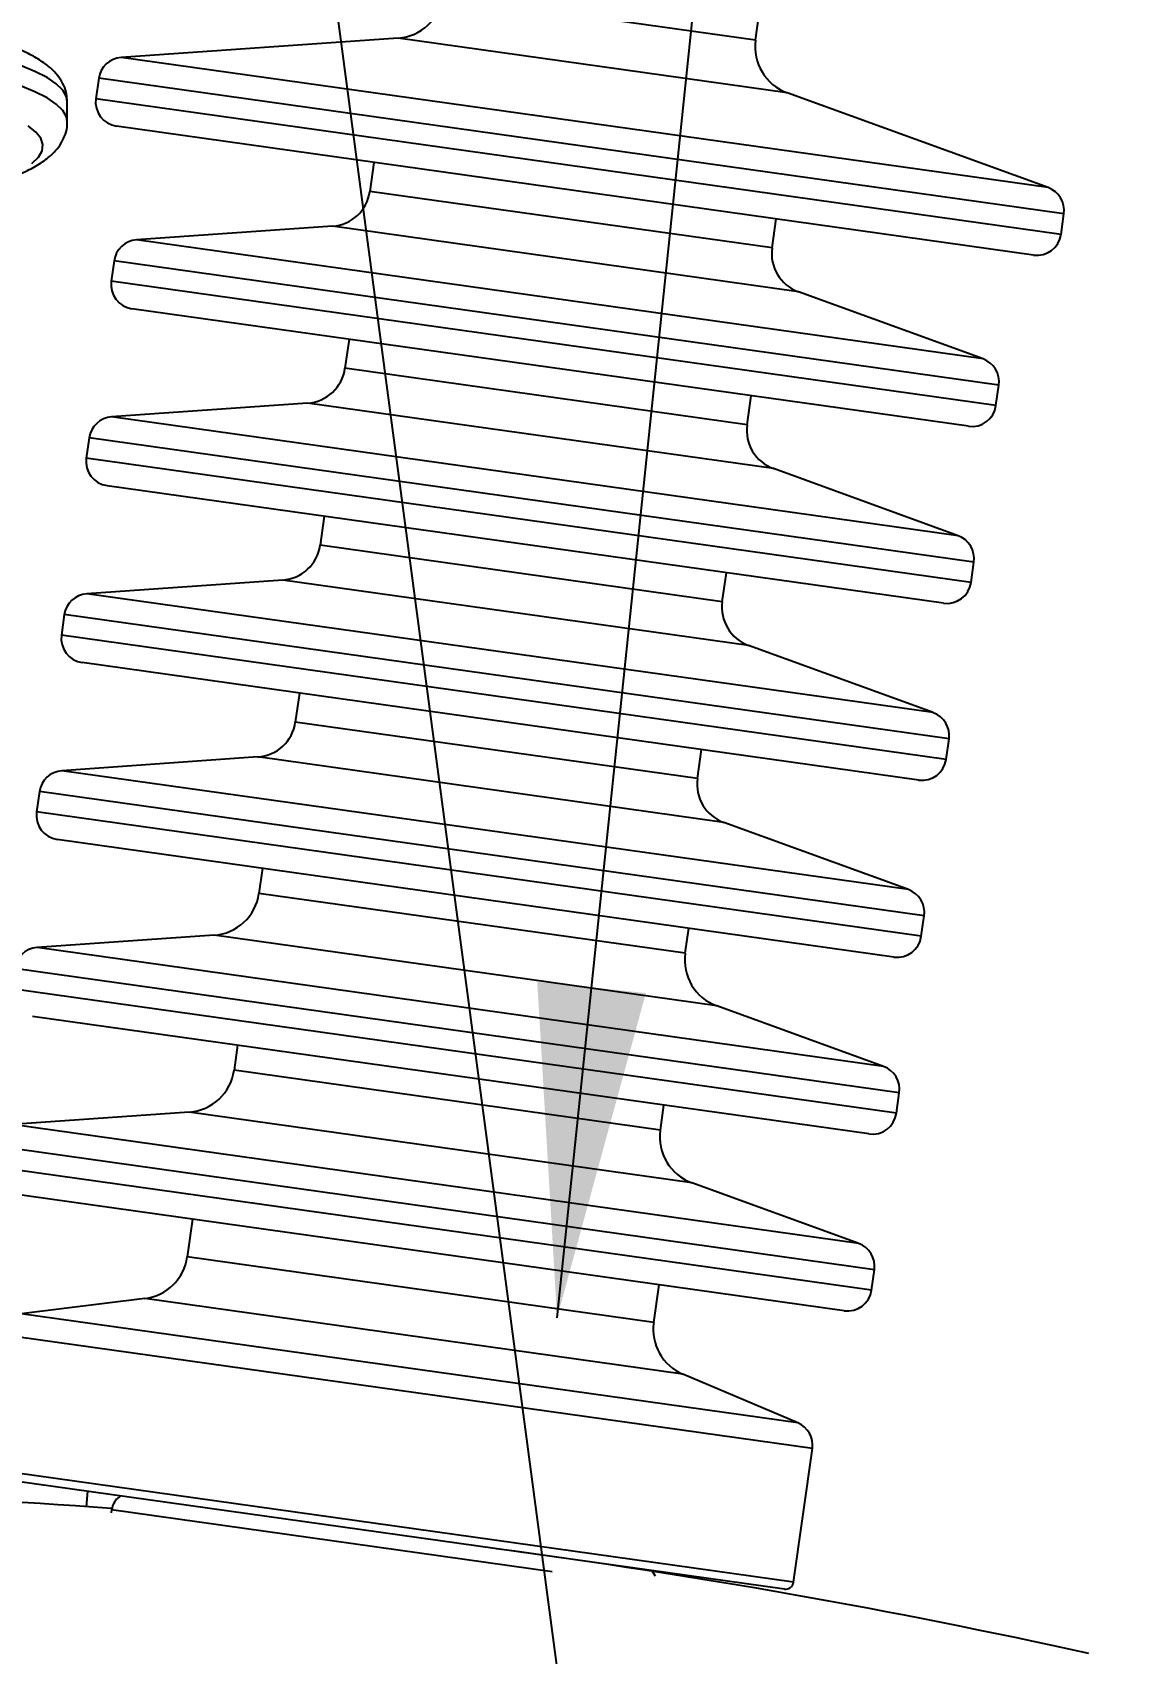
# Model space of a CAD drawing. Header units: millimetres. Extents: x 0 to 6631, y 0 to 4689.
# Drawn here: x 1436.2 to 1571.9, y 3645.2 to 3844.4 of the extents above; entities that cross this region are included whole.
import ezdxf

# ---------------------------------------------------------------- set-up
doc = ezdxf.new("R2010")
doc.units = ezdxf.units.MM
doc.header["$LTSCALE"] = 13
for name, color, linetype in [('几何体', 7, 'Continuous'), ('尺寸', 3, 'Continuous'), ('注释', 2, 'Continuous')]:
    doc.layers.add(name, color=color, linetype=linetype)
doc.styles.add('SLDTEXTSTYLE0', font='hyswlongfangsong.ttf')
doc.styles.get("Standard").update_dxf_attribs({"font": 'gbenor.shx', "bigfont": 'gbcbig.shx'})
doc.dimstyles.new('SLDDIMSTYLE0', dxfattribs={"dimtxt": 50, "dimasz": 40.8, "dimexe": 0, "dimexo": 0.0625, "dimgap": 12.5, "dimtad": 2, "dimdec": 0, "dimrnd": 1e-09, "dimzin": 12, "dimdsep": 46, "dimtxsty": 'SLDTEXTSTYLE0', "dimsah": 1, "dimcen": 0.09, "dimadec": 0, "dimazin": 3, "dimtfac": 1, "dimtdec": 0, "dimtmove": 0, "dimatfit": 0, "dimfxl": 1, "dimfrac": 2, "dimtolj": 1, "dimtzin": 12, "dimarcsym": 0})
doc.dimstyles.new('SLDDIMSTYLE2', dxfattribs={"dimtxt": 0.18, "dimasz": 40.8, "dimexe": 0, "dimexo": 0.0625, "dimgap": 0, "dimtad": 0, "dimtih": 1, "dimtoh": 1, "dimdec": 0, "dimrnd": 1e-09, "dimzin": 0, "dimdsep": 46, "dimtxsty": 'Standard', "dimsah": 1, "dimcen": 0.09, "dimadec": 0, "dimazin": 0, "dimtfac": 40.8, "dimtdec": 0, "dimtofl": 0, "dimtmove": 0, "dimatfit": 3, "dimfxl": 1, "dimfrac": 2, "dimtolj": 1, "dimtzin": 0, "dimarcsym": 0})

# ---------------------------------------------------------------- blocks, each defined once
blk = doc.blocks.new('*D9')
at = {"layer": 'Defpoints', "color": 0, "transparency": 16777216}
for p in [(1595.15, 3629.53), (1707.95, 3629.53), (1547.62, 3503.65)]:
    blk.add_point(p, dxfattribs=at)
at = {"layer": '尺寸', "color": 0, "lineweight": -2, "transparency": 16777216}
for p, q in [((1707.95, 3670.33), (1707.95, 3711.13)), ((1595.21, 3629.53), (1707.95, 3629.53)), ((1707.95, 3629.53), (1707.95, 3503.65)), ((1547.68, 3503.65), (1707.95, 3503.65)), ((1707.95, 3462.85), (1707.95, 3332.85))]:
    blk.add_line(p, q, dxfattribs=at)
at = {"layer": '尺寸', "color": 0, "transparency": 16777216}
for points in [[(1701.15, 3670.33), (1714.75, 3670.33), (1707.95, 3629.53)], [(1701.15, 3462.85), (1714.75, 3462.85), (1707.95, 3503.65)]]:
    blk.add_solid(points, dxfattribs=at)
at = {"layer": '尺寸', "color": 0, "transparency": 16777216, "insert": (1720.45, 3377.45), "char_height": 50, "attachment_point": 2, "rotation": 90, "style": 'SLDTEXTSTYLE0'}
blk.add_mtext('\\A1;126', dxfattribs=at)

msp = doc.modelspace()

# ---------------------------------------------------------------- linework, layer by layer
at = {"layer": '几何体'}
for p, q in [((1525.03, 3843.44), (1486.64, 3848.83)), ((1525.03, 3843.44), (1525.52, 3846.94)), ((1481.13, 3843.7), (1447.11, 3841.32)), ((1528.9, 3836.98), (1481.13, 3843.7)), ((1560.95, 3825.32), (1447.11, 3841.32)), ((1444.35, 3838.75), (1444, 3836.24)), ((1562.89, 3822.09), (1444.35, 3838.75)), ((1440.5, 3833.38), (1440.5, 3835.87)), ((1562.54, 3819.58), (1444, 3836.24)), ((1560.95, 3825.32), (1528.9, 3836.98)), ((1559.16, 3817.04), (1446.55, 3832.86)), ((1478.16, 3828.42), (1477.66, 3824.86)), ((1527.05, 3817.91), (1477.66, 3824.86)), ((1562.54, 3819.58), (1562.89, 3822.09)), ((1473.07, 3820.57), (1448.99, 3818.89)), ((1530.28, 3812.53), (1473.07, 3820.57)), ((1527.05, 3817.91), (1527.55, 3821.48)), ((1552.96, 3804.28), (1448.99, 3818.89)), ((1446.24, 3816.32), (1445.89, 3813.82)), ((1554.9, 3801.05), (1446.24, 3816.32)), ((1554.55, 3798.54), (1445.89, 3813.82)), ((1552.96, 3804.28), (1530.28, 3812.53)), ((1551.17, 3796), (1448.43, 3810.44)), ((1475.1, 3806.69), (1474.6, 3803.12)), ((1523.99, 3796.18), (1474.6, 3803.12)), ((1554.55, 3798.54), (1554.9, 3801.05)), ((1470.01, 3798.84), (1445.94, 3797.16)), ((1527.23, 3790.8), (1470.01, 3798.84)), ((1523.99, 3796.18), (1524.5, 3799.75)), ((1549.9, 3782.55), (1445.94, 3797.16)), ((1443.18, 3794.59), (1442.83, 3792.08)), ((1551.84, 3779.32), (1443.18, 3794.59)), ((1551.49, 3776.81), (1442.83, 3792.08)), ((1549.9, 3782.55), (1527.23, 3790.8)), ((1548.11, 3774.26), (1445.38, 3788.7)), ((1472.05, 3784.95), (1471.55, 3781.39)), ((1520.94, 3774.45), (1471.55, 3781.39)), ((1520.94, 3774.45), (1521.44, 3778.01)), ((1551.49, 3776.81), (1551.84, 3779.32)), ((1466.96, 3777.11), (1442.88, 3775.43)), ((1524.17, 3769.07), (1466.96, 3777.11)), ((1546.85, 3760.82), (1442.88, 3775.43)), ((1440.13, 3772.86), (1439.78, 3770.35)), ((1548.79, 3757.59), (1440.13, 3772.86)), ((1548.44, 3755.08), (1439.78, 3770.35)), ((1546.85, 3760.82), (1524.17, 3769.07)), ((1545.06, 3752.53), (1442.32, 3766.97)), ((1469, 3763.22), (1468.49, 3759.66)), ((1517.89, 3752.72), (1468.49, 3759.66)), ((1517.89, 3752.72), (1518.39, 3756.28)), ((1548.44, 3755.08), (1548.79, 3757.59)), ((1463.9, 3755.38), (1439.83, 3753.69)), ((1521.12, 3747.34), (1463.9, 3755.38)), ((1543.8, 3739.08), (1439.83, 3753.69)), ((1437.07, 3751.13), (1436.72, 3748.62)), ((1545.74, 3735.85), (1437.07, 3751.13)), ((1545.38, 3733.35), (1436.72, 3748.62)), ((1543.8, 3739.08), (1521.12, 3747.34)), ((1542, 3730.8), (1439.27, 3745.24)), ((1464.46, 3741.7), (1464.03, 3738.62)), ((1516.38, 3731.26), (1464.03, 3738.62)), ((1516.38, 3731.26), (1516.81, 3734.34)), ((1545.38, 3733.35), (1545.74, 3735.85)), ((1458.52, 3733.48), (1436.78, 3731.96)), ((1520.26, 3724.8), (1458.52, 3733.48)), ((1540.74, 3717.35), (1436.78, 3731.96)), ((1542.68, 3714.12), (1434.02, 3729.39)), ((1542.33, 3711.61), (1433.67, 3726.89)), ((1540.74, 3717.35), (1520.26, 3724.8)), ((1538.95, 3709.07), (1436.22, 3723.51)), ((1461.4, 3719.97), (1460.97, 3716.89)), ((1513.33, 3709.53), (1460.97, 3716.89)), ((1513.33, 3709.53), (1513.76, 3712.61)), ((1542.33, 3711.61), (1542.68, 3714.12)), ((1455.46, 3711.75), (1433.72, 3710.23)), ((1517.21, 3703.07), (1455.46, 3711.75)), ((1537.69, 3695.62), (1433.72, 3710.23)), ((1539.63, 3692.39), (1430.97, 3707.66)), ((1539.28, 3689.88), (1430.61, 3705.15)), ((1537.69, 3695.62), (1517.21, 3703.07)), ((1535.9, 3687.34), (1433.16, 3701.77)), ((1455.88, 3698.58), (1455.23, 3693.96)), ((1512.53, 3685.9), (1455.23, 3693.96)), ((1539.28, 3689.88), (1539.63, 3692.39)), ((1512.53, 3685.9), (1513.18, 3690.53)), ((1450.03, 3688.85), (1434.83, 3686.98)), ((1516.11, 3679.56), (1450.03, 3688.85)), ((1530.21, 3673.58), (1434.83, 3686.98)), ((1532, 3670.41), (1432.23, 3684.43)), ((1530.21, 3673.58), (1516.11, 3679.56)), ((1529.7, 3654), (1532, 3670.41)), ((1529.7, 3654), (1429.93, 3668.02)), ((1528.57, 3653.15), (1430.78, 3666.89)), ((1442.96, 3665.18), (1442.8, 3663.27)), ((1445.92, 3662.87), (1445.87, 3662.53)), ((1500.04, 3655.26), (1445.92, 3662.87)), ((1512.74, 3654.74), (1512.28, 3655.44))]:
    msp.add_line(p, q, dxfattribs=at)
at = {"layer": '几何体', "flags": 128}
for points in [[(1440.5, 3835.87), (1440.39, 3836.49), (1439.95, 3837.28), (1439.15, 3838.07), (1438.01, 3838.84), (1436.53, 3839.59), (1434.73, 3840.32), (1432.61, 3841.03), (1430.18, 3841.71), (1427.47, 3842.35), (1424.47, 3842.95), (1421.22, 3843.51), (1417.74, 3844.03), (1414.03, 3844.5)], [(1440.5, 3833.38), (1440.39, 3834), (1439.95, 3834.79), (1439.15, 3835.57), (1438.01, 3836.35), (1436.53, 3837.1), (1434.73, 3837.83)], [(1436.16, 3828.29), (1436.95, 3829.06), (1437.4, 3829.83), (1437.5, 3830.6), (1437.25, 3831.38), (1436.64, 3832.15), (1435.7, 3832.9)]]:
    msp.add_lwpolyline(points, dxfattribs=at)
at = {"layer": '几何体'}
for centre, radius, start, end in [((1480.71, 3849.67), 5.99, 274, 352), ((1530.95, 3842.61), 5.99, 172, 250), ((1447.32, 3838.33), 2.99, 94, 172), ((1446.96, 3835.83), 2.99, 172, 262), ((1472.72, 3825.55), 4.99, 274, 352), ((1559.93, 3822.51), 2.99, 352, 70), ((1449.2, 3815.91), 2.99, 94, 172), ((1531.99, 3817.22), 4.99, 172, 250), ((1559.58, 3820), 2.99, 262, 352), ((1448.85, 3813.4), 2.99, 172, 262), ((1551.94, 3801.47), 2.99, 352, 70), ((1469.66, 3803.82), 4.99, 274, 352), ((1551.58, 3798.96), 2.99, 262, 352), ((1446.15, 3794.17), 2.99, 94, 172), ((1528.93, 3795.49), 4.99, 172, 250), ((1445.79, 3791.67), 2.99, 172, 262), ((1548.88, 3779.74), 2.99, 352, 70), ((1466.61, 3782.09), 4.99, 274, 352), ((1548.53, 3777.23), 2.99, 262, 352), ((1443.09, 3772.44), 2.99, 94, 172), ((1525.88, 3773.76), 4.99, 172, 250), ((1442.74, 3769.93), 2.99, 172, 262), ((1545.83, 3758), 2.99, 352, 70), ((1463.56, 3760.35), 4.99, 274, 352), ((1545.47, 3755.5), 2.99, 262, 352), ((1440.04, 3750.71), 2.99, 94, 172), ((1522.83, 3752.02), 4.99, 172, 250), ((1439.69, 3748.2), 2.99, 172, 262), ((1458.1, 3739.45), 5.99, 274, 352), ((1542.77, 3736.27), 2.99, 352, 70), ((1542.42, 3733.76), 2.99, 262, 352), ((1436.98, 3728.98), 2.99, 94, 172), ((1522.31, 3730.43), 5.99, 172, 250), ((1455.05, 3717.72), 5.99, 274, 352), ((1539.72, 3714.54), 2.99, 352, 70), ((1539.37, 3712.03), 2.99, 262, 352), ((1519.25, 3708.7), 5.99, 172, 250), ((1536.66, 3692.81), 2.99, 352, 70), ((1449.3, 3694.79), 5.99, 277, 352), ((1536.31, 3690.3), 2.99, 262, 352), ((1518.45, 3685.07), 5.99, 172, 247), ((1529.04, 3670.82), 2.99, 352, 67), ((1380.65, 2809.53), 856, 85.6301, 94.99106), ((1380.65, 2809.53), 856, 77.49818, 82.44605), ((1528.71, 3654.14), 0.998, 262, 352)]:
    msp.add_arc(centre, radius, start, end, dxfattribs=at)
for points, knots in [([(1440.47, 3835.87), (1440.46, 3836.17), (1440.46, 3836.88), (1440.08, 3837.92), (1439.48, 3838.93), (1438.66, 3839.85), (1437.56, 3840.74), (1436.12, 3841.61), (1434.31, 3842.45), (1432.17, 3843.25), (1430.15, 3843.88), (1428.75, 3844.23), (1428.24, 3844.35)], [0, 0, 0, 0, 0.058289, 0.136739, 0.217445, 0.306201, 0.409431, 0.531634, 0.666202, 0.79852, 0.926866, 1, 1, 1, 1]), ([(1419.86, 3823.2), (1420.73, 3823.35), (1422.66, 3823.66), (1425.38, 3824.21), (1428.08, 3824.83), (1430.53, 3825.49), (1432.76, 3826.21), (1434.75, 3826.99), (1436.52, 3827.86), (1437.95, 3828.79), (1439.03, 3829.77), (1439.8, 3830.78), (1440.29, 3831.86), (1440.52, 3832.76), (1440.48, 3833.26), (1440.47, 3833.37)], [0, 0, 0, 0, 0.073655, 0.163634, 0.254089, 0.345225, 0.437369, 0.53105, 0.627115, 0.726604, 0.804158, 0.869456, 0.928174, 0.983882, 1, 1, 1, 1]), ([(1447.07, 3664.6), (1446.92, 3664.5), (1446.62, 3664.29), (1446.15, 3663.73), (1446.01, 3663.21), (1445.92, 3662.87)], [0, 0, 0, 0, 0.249504, 0.517209, 1, 1, 1, 1])]:
    msp.add_open_spline(points, degree=3, knots=knots, dxfattribs=at)

# ---------------------------------------------------------------- dimensions: what is measured, and where the dimension line sits
at = {"layer": '尺寸'}
dim = msp.add_linear_dim(base=(1707.95, 3629.53), p1=(1547.62, 3503.65), p2=(1595.15, 3629.53), angle=90, dimstyle='SLDDIMSTYLE0', dxfattribs=at)
dim.commit()
dim.dimension.update_dxf_attribs({"geometry": '*D9', "text_midpoint": (1707.95, 3377.45), "dimtype": 160})

# ---------------------------------------------------------------- leaders
at = {"layer": '注释'}
for points in [[(1529.38, 3427.32), (1443.85, 4071.23)], [(1500.65, 3686.49), (1540.74, 4070.99)]]:
    msp.add_leader(points, dimstyle='SLDDIMSTYLE2', dxfattribs=at)

doc.saveas('drawing.dxf')
